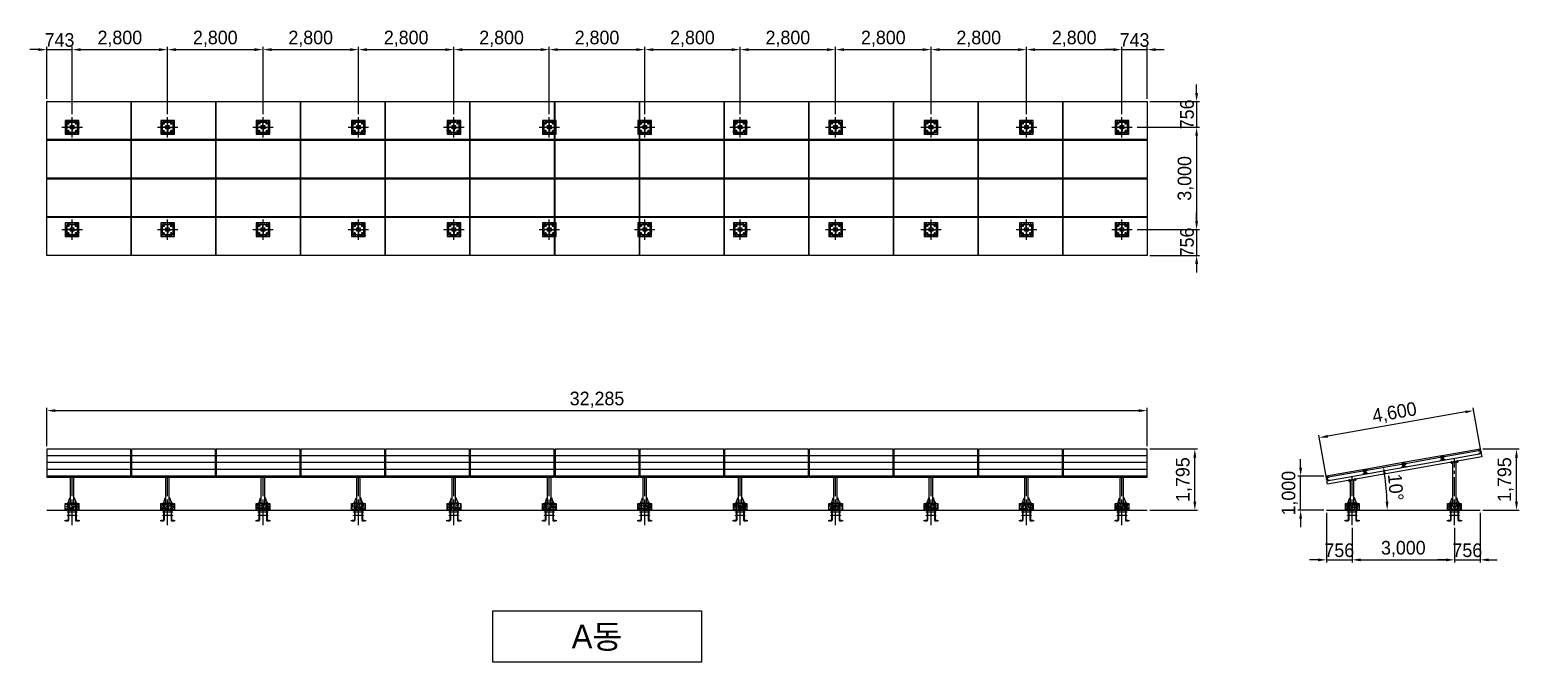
# Model space of a CAD drawing. Header units: millimetres. Extents: x 37541 to 999880, y 4425 to 1416340.
# Drawn here: x 41058 to 84757, y 1388212 to 1406756 of the extents above; entities that cross this region are included whole.
import ezdxf
from ezdxf.enums import TextEntityAlignment as Align

# ---------------------------------------------------------------- set-up
doc = ezdxf.new("R2010")
doc.units = ezdxf.units.MM
doc.header["$LTSCALE"] = 150
doc.linetypes.add('CENTER', pattern=[23.9, 20.4, -1.4, 0.7, -1.4])
doc.linetypes.add('CENTER2', pattern=[1.125, 0.75, -0.125, 0.125, -0.125])
doc.layers.get('0').update_dxf_attribs({"lineweight": 0})
doc.layers.get('Defpoints').update_dxf_attribs({"color": 150})
for name, color, linetype in [('-----20 태양광', 3, 'Continuous'), ('-----29 Cable Schedule', 1, 'Continuous'), ('-----30 Text', 2, 'Continuous'), ('-----36 Dimension', 1, 'Continuous')]:
    doc.layers.add(name, color=color, linetype=linetype)
doc.styles.add('ELEC', font='')
doc.styles.get('ELEC').set_extended_font_data('Dotum')
doc.dimstyles.new('태양광400', dxfattribs={"dimtxt": 400, "dimasz": 250, "dimexe": 80, "dimexo": 80, "dimgap": 80, "dimtad": 1, "dimtoh": 1, "dimdec": 0, "dimdsep": 46, "dimlunit": 6, "dimtxsty": 'ELEC', "dimcen": 2.5, "dimclrd": 1, "dimclre": 1, "dimclrt": 2, "dimadec": 0, "dimazin": 0, "dimtfac": 1, "dimtdec": 0, "dimtix": 1, "dimtmove": 0, "dimatfit": 3, "dimfxl": 1, "dimarcsym": 0})

# ---------------------------------------------------------------- blocks, each defined once
blk = doc.blocks.new('*U90')
blk.add_lwpolyline([(-1232, -558), (-1232, 558), (1232, 558), (1232, -558)], close=True)
blk = doc.blocks.new('*U89')
at = {"layer": '-----20 태양광'}
for p in [(0, 3395), (2485, 3395), (4970, 3395), (7455, 3395), (9940, 3395), (12425, 3395), (14910, 3395), (17395, 3395), (19880, 3395), (0, 2263), (2485, 2263), (4970, 2263), (7455, 2263), (9940, 2263), (12425, 2263), (14910, 2263), (17395, 2263), (19880, 2263), (0, 1132), (2485, 1132), (4970, 1132), (7455, 1132), (9940, 1132), (12425, 1132), (14910, 1132), (17395, 1132), (19880, 1132), (0, 0), (2485, 0), (4970, 0), (7455, 0), (9940, 0), (12425, 0), (14910, 0), (17395, 0), (19880, 0)]:
    blk.add_blockref('*U90', p, dxfattribs=at)
at = {"layer": '-----20 태양광', "linetype": 'ByBlock', "lineweight": -2}
for p in [(22365, 3395), (24850, 3395), (27335, 3395), (29820, 3395), (22365, 2263), (24850, 2263), (27335, 2263), (29820, 2263), (22365, 1132), (24850, 1132), (27335, 1132), (29820, 1132), (22365, 0), (24850, 0), (27335, 0), (29820, 0)]:
    blk.add_blockref('*U90', p, dxfattribs=at)
blk = doc.blocks.new('G$CE9AAA169')
at = {"linetype": 'CENTER', "ltscale": 0.3}
blk.add_line((58, 12), (0, 12), dxfattribs=at)
for p, q in [((11, 18), (10, 17)), ((10, 7), (10, 17)), ((10, 7), (11, 6)), ((15, 18), (11, 18)), ((11, 6), (11, 18)), ((15, 6), (11, 6)), ((15, 4), (15, 20)), ((16, 23), (24, 23)), ((24, 17), (16, 17)), ((24, 7), (16, 7)), ((16, 1), (24, 1)), ((25, 4), (25, 20)), ((28, 12), (25, 14)), ((25, 12), (28, 10)), ((47, 23), (40, 23)), ((40, 1), (40, 23)), ((40, 17), (47, 17)), ((40, 7), (47, 7)), ((47, 1), (40, 1)), ((48, 4), (48, 20))]:
    blk.add_line(p, q)
for points in [[(25, 1), (28, 1), (28, 23), (25, 23)], [(38, 0), (38, 24), (40, 24), (40, 0)]]:
    blk.add_lwpolyline(points, close=True)
for centre, radius, start, end in [((20, 20), 4.82, 145.3301, 214.6699), ((33, 12), 18, 162.2591, 197.7409), ((20, 4), 4.82, 145.3301, 214.6699), ((20, 20), 4.82, 325.3301, 34.6699), ((7, 12), 18, 342.2591, 17.7409), ((20, 4), 4.82, 325.3301, 34.6699), ((43, 20), 4.82, 325.3301, 34.6699), ((30, 12), 18, 342.2591, 17.7409), ((43, 4), 4.82, 325.3301, 34.6699)]:
    blk.add_arc(centre, radius, start, end)
blk = doc.blocks.new('G$C40D0023C')
for p, q in [((0, 12), (5, 12)), ((0, 10), (0, 1)), ((0, 9), (5, 9)), ((0, 3), (5, 3)), ((0, 0), (5, 0)), ((5, 10), (5, 1))]:
    blk.add_line(p, q)
for centre, radius, start, end in [((2, 10), 2.43, 143.5307, 216.4693), ((9, 6), 9, 161.2917, 198.7083), ((2, 1), 2.43, 143.5307, 216.4693), ((3, 10), 2.43, 323.5307, 36.4693), ((-4, 6), 9, 341.2917, 18.7083), ((3, 1), 2.43, 323.5307, 36.4693)]:
    blk.add_arc(centre, radius, start, end)
blk = doc.blocks.new('G$C8948AF4A')
for p, q in [((0, 12), (2, 12)), ((0, 0), (0, 12)), ((0, 7), (2, 6)), ((0, 6), (2, 5)), ((2, 0), (0, 0)), ((2, 12), (2, 0))]:
    blk.add_line(p, q)
blk = doc.blocks.new('G$C516BF46D')
for name, p in [('G$C40D0023C', (0, 0)), ('G$C8948AF4A', (5, 0))]:
    blk.add_blockref(name, p)
blk = doc.blocks.new('G$C8DD5E604')
at = {"linetype": 'CENTER', "ltscale": 0.3}
blk.add_line((0, 6), (23, 6), dxfattribs=at)
for p, q in [((1, 9), (2, 9)), ((1, 9), (1, 4)), ((1, 9), (6, 9)), ((2, 3), (1, 4)), ((1, 4), (6, 4)), ((2, 3), (2, 9)), ((13, 9), (2, 9)), ((13, 3), (2, 3)), ((16, 0), (16, 12)), ((16, 12), (18, 12)), ((16, 7), (18, 6)), ((16, 6), (18, 5)), ((18, 0), (16, 0)), ((18, 12), (18, 0)), ((21, 12), (18, 12)), ((18, 12), (18, 0)), ((21, 9), (18, 9)), ((21, 3), (18, 3)), ((21, 0), (18, 0)), ((22, 10), (22, 2))]:
    blk.add_line(p, q)
for centre, radius, start, end in [((19, 10), 2.43, 323.5307, 36.4693), ((13, 6), 9, 341.2917, 18.7083), ((19, 2), 2.43, 323.5307, 36.4693)]:
    blk.add_arc(centre, radius, start, end)
blk.add_blockref('G$C516BF46D', (6, 0))
blk = doc.blocks.new('G$CC1AFC2AA')
for p, q in [((28, 70), (28, 0)), ((28, 0), (34, 0)), ((34, 75), (33, 75)), ((34, 75), (34, 0)), ((34, 75), (34, 0))]:
    blk.add_line(p, q)
at = {"ltscale": 0.1}
for p, q in [((34, 92), (34, 8)), ((34, 67), (34, 8)), ((37, 92), (37, 8)), ((42, 100), (76, 100)), ((42, 97), (76, 97)), ((42, 0), (76, 0)), ((42, 3), (76, 3)), ((81, 92), (81, 80)), ((81, 80), (84, 80)), ((81, 8), (81, 20)), ((81, 20), (84, 20)), ((84, 92), (84, 80)), ((84, 8), (84, 20))]:
    blk.add_line(p, q, dxfattribs=at)
blk.add_arc((33, 70), 5, 90, 180)
for centre, radius, start, end in [((42, 92), 8, 90, 180), ((42, 8), 8, 180, 270), ((42, 92), 5, 90, 180), ((42, 8), 5, 180, 270), ((76, 92), 8, 0, 90), ((76, 92), 5, 0, 90), ((76, 8), 8, 270, 0), ((76, 8), 5, 270, 0)]:
    blk.add_arc(centre, radius, start, end, dxfattribs=at)
blk.add_blockref('G$CE9AAA169', (0, 31))
at = {"rotation": 90}
blk.add_blockref('G$C8DD5E604', (65, 84), dxfattribs=at)
blk = doc.blocks.new('G$C0AB08128')
for p, q in [((0, 15), (0, 1)), ((30, 16), (4, 16)), ((30, 0), (4, 0)), ((9, 15), (9, 1)), ((26, 15), (26, 1)), ((35, 15), (35, 1))]:
    blk.add_line(p, q)
for centre, radius, start, end in [((4, 8), 8.39, 58.9335, 121.0665), ((4, 8), 8.39, 238.9335, 301.0665), ((17, -16), 31.8, 74.1759, 105.8241), ((17, 32), 31.8, 254.1759, 285.8241), ((30, 8), 8.39, 58.9335, 121.0665), ((30, 8), 8.39, 238.9335, 301.0665)]:
    blk.add_arc(centre, radius, start, end)
blk = doc.blocks.new('G$C989A692A')
for p, q in [((0, 5), (0, 0)), ((34, 5), (0, 5)), ((0, 0), (34, 0)), ((14, 0), (17, 5)), ((17, 0), (20, 5)), ((34, 0), (34, 5))]:
    blk.add_line(p, q)
blk = doc.blocks.new('G$CC6E26A9D')
for p, q in [((0, 20, 0), (44.5, 150, 0)), ((0, 0, 0), (0, 20, 0)), ((0, 0, 0), (44.5, 0, 0)), ((64.5, 150, 0), (44.5, 150, 0)), ((64.5, 20, 0), (64.5, 150, 0))]:
    blk.add_line(p, q)
blk.add_arc((64.5, 0, 0), 20, 90, 180)
blk = doc.blocks.new('G$CDDFF37AD')
h = blk.add_hatch()
h.set_pattern_fill('AR-CONC', color=256, scale=0.5)
h.set_pattern_definition([(50, (-4314257.696, 1929371.17), (91.0923345, -7.9695428), [9.525, -104.775]), (355, (-4314257.7, 1929371.17), (-17.6217107, 95.5284226), [7.62, -83.820292]), (100.4514447, (-4314250.105, 1929370.506), (73.4706235, 87.558876), [8.0950044, -89.0451223]), (46.1842, (-4314257.7, 1929396.57), (135.5395204, -21.021164), [14.2875, -157.1625]), (96.6355576, (-4314246.4, 1929394.82), (118.702067, 123.7130623), [12.1425116, -133.567804]), (351.184151, (-4314257.7, 1929396.57), (118.702067, 123.7130623), [11.4299835, -125.729866]), (21, (-4314244.996, 1929390.22), (75.8071956, -51.1325991), [9.525, -104.775]), (326, (-4314245, 1929390.22), (30.9010142, 92.093983), [7.62, -83.82]), (71.451445, (-4314238.68, 1929385.96), (106.7082096, 40.9613844), [8.0950044, -89.0449688]), (37.5, (-4314257.696, 1929371.17), (1.54430163, 42.27751944), [0, -82.804, 0, -85.09, 0, -84.1375]), (7.5, (-4314257.696, 1929371.17), (33.40983126, 50.0902874), [0, -48.514, 0, -80.899, 0, -32.0675]), (327.5, (-4314286.017, 1929371.17), (67.79529758, -2.864372), [0, -31.75, 0, -99.06, 0, -131.445]), (317.5, (-4314298.717, 1929371.17), (74.0645907, 12.7132455), [0, -41.275, 0, -65.786, 0, -93.345])])
h.paths.add_polyline_path([(132, 262), (132, 462), (50, 462), (50, 262)])
h.paths.add_polyline_path([(352, 262), (352, 462), (148, 462), (148, 262)])
h.paths.add_polyline_path([(368, 462), (368, 262), (450, 262), (450, 462)])
for p, q in [((132, 502), (133, 503)), ((132, 502), (132, -28)), ((132, 502), (148, 502)), ((133, 503), (147, 503)), ((147, 503), (148, 502)), ((148, 502), (148, -32)), ((352, 502), (353, 503)), ((352, 502), (352, -32)), ((352, 502), (368, 502)), ((353, 503), (367, 503)), ((367, 503), (368, 502)), ((368, 502), (368, -28)), ((68, -33), (69, -32)), ((68, -33), (68, -47)), ((68, -47), (69, -48)), ((69, -32, 0), (128, -32, 0)), ((69, -32), (69, -48)), ((69, -48, 0), (132, -48, 0)), ((368, -48, 0), (431, -48, 0)), ((372, -32, 0), (431, -32, 0)), ((431, -32), (431, -48)), ((431, -32), (432, -33)), ((431, -48), (432, -47)), ((432, -33), (432, -47))]:
    blk.add_line(p, q)
at = {"linetype": 'CENTER', "ltscale": 50}
for p, q in [((140, 519), (140, -32)), ((360, 519), (360, -32)), ((28, -40), (132, -40)), ((368, -40), (472, -40))]:
    blk.add_line(p, q, dxfattribs=at)
for points in [[(50, 462), (450, 462), (450, 262), (50, 262)], [(100, 474), (400, 474), (400, 462), (100, 462)], [(125, 474), (155, 474), (155, 476), (125, 476)], [(345, 474), (375, 474), (375, 476), (345, 476)]]:
    blk.add_lwpolyline(points, close=True)
at = {"elevation": 0}
for points in [[(110, 215), (390, 215), (390, 205), (110, 205)], [(110, 115), (390, 115), (390, 105), (110, 105)]]:
    blk.add_lwpolyline(points, close=True, dxfattribs=at)
for centre in [(155, 220, 0), (155, 120, 0), (345, 220, 0), (345, 120, 0)]:
    blk.add_circle(centre, 5)
at = {"extrusion": (2.70222e-08, 1.59759e-22, 1)}
blk.add_arc((128, -28, 0), 4, 270, 0, dxfattribs=at)
at = {"extrusion": (2.15436e-08, 0, 1)}
blk.add_arc((132, -32, 0), 16, 270, 0, dxfattribs=at)
at = {"linetype": 'CENTER', "ltscale": 50}
for centre, start, end in [((132, -32), 270, 360), ((368, -32), 180, 270)]:
    blk.add_arc(centre, 8, start, end, dxfattribs=at)
at = {"extrusion": (-2.15436e-08, -5.39187e-23, 1)}
blk.add_arc((368, -32, 0), 16, 180, 270, dxfattribs=at)
at = {"extrusion": (-2.70222e-08, -2.11681e-22, 1)}
blk.add_arc((372, -28, 0), 4, 180, 270, dxfattribs=at)
at = {"xscale": 0.8, "yscale": 0.8, "zscale": 0.8}
for name, p in [('G$C0AB08128', (126, 480)), ('G$C989A692A', (126, 476)), ('G$C0AB08128', (346, 480)), ('G$C989A692A', (346, 476))]:
    blk.add_blockref(name, p, dxfattribs=at)
blk.add_blockref('G$CC6E26A9D', (136, 474, 0))
at = {"xscale": -1}
blk.add_blockref('G$CC6E26A9D', (364, 474, 0), dxfattribs=at)
blk = doc.blocks.new('G$CB3066EF5')
for p, q in [((1, 18), (0, 17)), ((0, 7), (0, 17)), ((0, 7), (1, 6)), ((6, 18), (1, 18)), ((1, 6), (1, 18)), ((6, 6), (1, 6)), ((6, 4), (6, 20)), ((7, 23), (16, 23)), ((16, 17), (7, 17)), ((16, 7), (7, 7)), ((7, 1), (16, 1)), ((16, 4), (16, 20)), ((20, 12), (16, 14)), ((16, 12), (20, 10)), ((47, 23), (40, 23)), ((40, 1), (40, 23)), ((40, 17), (47, 17)), ((40, 7), (47, 7)), ((47, 1), (40, 1)), ((48, 4), (48, 20))]:
    blk.add_line(p, q)
for points in [[(16, 1), (20, 1), (20, 23), (16, 23)], [(38, 0), (38, 24), (40, 24), (40, 0)]]:
    blk.add_lwpolyline(points, close=True)
for centre, radius, start, end in [((24, 12), 18, 162.2591, 197.7409), ((11, 20), 4.82, 145.3301, 214.6699), ((11, 4), 4.82, 145.3301, 214.6699), ((12, 20), 4.82, 325.3301, 34.6699), ((-2, 12), 18, 342.2591, 17.7409), ((12, 4), 4.82, 325.3301, 34.6699), ((43, 20), 4.82, 325.3301, 34.6699), ((30, 12), 18, 342.2591, 17.7409), ((43, 4), 4.82, 325.3301, 34.6699)]:
    blk.add_arc(centre, radius, start, end)
blk = doc.blocks.new('G$CB85E6AD0')
for points in [[(0, 37.5), (220, 37.5), (220, 28.5), (0, 28.5)], [(0, 28.5), (220, 28.5), (220, 19.5), (0, 19.5)]]:
    blk.add_lwpolyline(points, close=True)
at = {"rotation": 90}
for p in [(37, 0), (207, 0)]:
    blk.add_blockref('G$CB3066EF5', p, dxfattribs=at)
blk = doc.blocks.new('*D151')
at = {"layer": '-----36 Dimension', "color": 1, "lineweight": -2, "transparency": 16777216}
for p, q in [((78344, 1393918), (78344, 1394168)), ((79021, 1393668), (78264, 1393668)), ((78344, 1392668), (78344, 1393668)), ((79021, 1392668), (78264, 1392668)), ((78344, 1392418), (78344, 1392168))]:
    blk.add_line(p, q, dxfattribs=at)
at = {"layer": '-----36 Dimension', "color": 1, "transparency": 16777216}
for points in [[(78302, 1393918), (78386, 1393918), (78344, 1393668)], [(78302, 1392418), (78386, 1392418), (78344, 1392668)]]:
    blk.add_solid(points, dxfattribs=at)
at = {"layer": 'Defpoints', "color": 0, "transparency": 16777216}
for p in [(78344, 1393668), (79101, 1393668), (79101, 1392668)]:
    blk.add_point(p, dxfattribs=at)
at = {"layer": '-----36 Dimension', "transparency": 16777216, "insert": (78025, 1393168), "char_height": 400, "attachment_point": 5, "rotation": 90, "style": 'ELEC'}
blk.add_mtext('1,000', dxfattribs=at)
blk = doc.blocks.new('G$CF06C846F')
at = {"linetype": 'CENTER', "ltscale": 5}
for p, q in [((0, 29), (58, 29)), ((29, 58), (29, 0))]:
    blk.add_line(p, q, dxfattribs=at)
blk.add_lwpolyline([(14, 20), (29, 12), (44, 20), (44, 38), (29, 46), (14, 38)], close=True)
for radius in [15, 10]:
    blk.add_circle((29, 29), radius)
blk = doc.blocks.new('G$CCACB8904')
h = blk.add_hatch()
h.set_pattern_fill('AR-CONC', color=256, scale=0.5)
h.paths.add_polyline_path([(300, 500), (300, 450), (450, 450), (450, 300), (500, 300), (500, 500)])
h.paths.add_polyline_path([(500, 300), (450, 300), (450, 150), (300, 150), (300, 100), (500, 100)])
h.paths.add_polyline_path([(300, 100), (300, 150), (150, 150), (150, 300), (100, 300), (100, 100)])
h.paths.add_polyline_path([(100, 300), (150, 300), (150, 450), (300, 450), (300, 500), (100, 500)])
at = {"linetype": 'CENTER', "ltscale": 50}
for p, q in [((300, 600), (300, 0)), ((0, 300), (600, 300))]:
    blk.add_line(p, q, dxfattribs=at)
for p, q in [((250, 304.5), (185, 304.5)), ((185, 295.5), (185, 304.5)), ((250, 295.5), (185, 295.5)), ((230, 295.5), (230, 304.5)), ((295.5, 350), (295.5, 415)), ((295.5, 415), (304.5, 415)), ((295.5, 370), (304.5, 370)), ((295.5, 250), (295.5, 185)), ((304.5, 225), (295.5, 225)), ((304.5, 185), (295.5, 185)), ((304.5, 350), (304.5, 415)), ((304.5, 250), (304.5, 185)), ((350, 304.5), (415, 304.5)), ((350, 295.5), (415, 295.5)), ((370, 304.5), (370, 295.5)), ((415, 304.5), (415, 295.5))]:
    blk.add_line(p, q)
for points in [[(100, 500), (500, 500), (500, 100), (100, 100)], [(150, 150), (450, 150), (450, 450), (150, 450)], [(250, 250), (350, 250), (350, 350), (250, 350)], [(253.2, 253.2), (346.8, 253.2), (346.8, 346.8), (253.2, 346.8)]]:
    blk.add_lwpolyline(points, close=True)
for p in [(161, 381), (381, 381), (161, 161), (381, 161)]:
    blk.add_blockref('G$CF06C846F', p)
blk = doc.blocks.new('*U100')
blk.add_blockref('G$CCACB8904', (-300, -300))
blk = doc.blocks.new('*U99')
blk.add_blockref('*U100', (0, 0))
blk = doc.blocks.new('*U92')
blk.add_blockref('*U99', (0, 0))
blk = doc.blocks.new('*U91')
at = {"layer": '-----20 태양광'}
for p in [(0, 3000), (2800, 3000), (5600, 3000), (8400, 3000), (0, 0), (2800, 0), (5600, 0), (8400, 0)]:
    blk.add_blockref('*U92', p, dxfattribs=at)
at = {"layer": '-----20 태양광', "linetype": 'ByBlock', "lineweight": -2}
for p in [(11200, 3000), (14000, 3000), (16800, 3000), (19600, 3000), (22400, 3000), (25200, 3000), (28000, 3000), (30800, 3000), (11200, 0), (14000, 0), (16800, 0), (19600, 0), (22400, 0), (25200, 0), (28000, 0), (30800, 0)]:
    blk.add_blockref('*U92', p, dxfattribs=at)
blk = doc.blocks.new('*U82')
for p, q in [((1232, 218), (-1232, 218)), ((1232, 216), (-1232, 216)), ((1232, 19), (-1232, 19)), ((1232, 16), (-1232, 16)), ((1232, -181), (-1232, -181)), ((1232, -183), (-1232, -183)), ((1232, -380), (-1232, -380))]:
    blk.add_line(p, q)
blk.add_lwpolyline([(-1232, 415), (-1232, -415), (1232, -415), (1232, 415)], close=True)
blk = doc.blocks.new('*U83')
at = {"layer": '-----20 태양광', "linetype": 'ByBlock', "lineweight": -2}
for p in [(0, 0), (2485, 0), (4970, 0), (7455, 0), (9940, 0), (12425, 0), (14910, 0), (17395, 0), (19880, 0), (22365, 0), (24850, 0), (27335, 0), (29820, 0)]:
    blk.add_blockref('*U82', p, dxfattribs=at)
blk = doc.blocks.new('*U84')
blk.add_line((50, 896, 0), (-50, 896, 0))
at = {"elevation": 0}
for points in [[(-50, 142), (-50, 896)], [(50, 142), (50, 896)]]:
    blk.add_lwpolyline(points, dxfattribs=at)
at = {"linetype": 'CENTER2', "ltscale": 5, "elevation": 0}
blk.add_lwpolyline([(0, -505), (0, 905)], dxfattribs=at)
at = {"rotation": 359.9999999999999}
blk.add_blockref('G$CDDFF37AD', (-250, -332, 0), dxfattribs=at)
blk = doc.blocks.new('*U85')
at = {"layer": '-----20 태양광', "linetype": 'ByBlock', "lineweight": -2}
for p in [(0, 0), (2800, 0), (5600, 0), (8400, 0), (11200, 0), (14000, 0), (16800, 0), (19600, 0), (22400, 0), (25200, 0), (28000, 0), (30800, 0)]:
    blk.add_blockref('*U84', p, dxfattribs=at)
blk = doc.blocks.new('*D152')
at = {"layer": '-----36 Dimension', "color": 1, "lineweight": -2, "transparency": 16777216}
for p, q in [((41558, 1404734), (41558, 1406254)), ((42300, 1404278), (42300, 1406254)), ((41308, 1406174), (41058, 1406174)), ((41558, 1406174), (42300, 1406174)), ((42550, 1406174), (42800, 1406174))]:
    blk.add_line(p, q, dxfattribs=at)
at = {"layer": '-----36 Dimension', "color": 1, "transparency": 16777216}
for points in [[(41308, 1406216), (41308, 1406133), (41558, 1406174)], [(42550, 1406216), (42550, 1406133), (42300, 1406174)]]:
    blk.add_solid(points, dxfattribs=at)
at = {"layer": 'Defpoints', "color": 0, "transparency": 16777216}
for p in [(42300, 1406174), (41558, 1404654), (42300, 1404198)]:
    blk.add_point(p, dxfattribs=at)
at = {"layer": '-----36 Dimension', "transparency": 16777216, "insert": (41929, 1406455), "char_height": 400, "attachment_point": 5, "style": 'ELEC'}
blk.add_mtext('743', dxfattribs=at)
blk = doc.blocks.new('*D153')
at = {"layer": '-----36 Dimension', "color": 1, "lineweight": -2, "transparency": 16777216}
for p, q in [((42300, 1404278), (42300, 1406254)), ((45100, 1404278), (45100, 1406254)), ((42550, 1406174), (44850, 1406174))]:
    blk.add_line(p, q, dxfattribs=at)
at = {"layer": '-----36 Dimension', "color": 1, "transparency": 16777216}
for points in [[(42550, 1406216), (42550, 1406133), (42300, 1406174)], [(44850, 1406216), (44850, 1406133), (45100, 1406174)]]:
    blk.add_solid(points, dxfattribs=at)
at = {"layer": 'Defpoints', "color": 0, "transparency": 16777216}
for p in [(45100, 1406174), (42300, 1404198), (45100, 1404198)]:
    blk.add_point(p, dxfattribs=at)
at = {"layer": '-----36 Dimension', "transparency": 16777216, "insert": (43700, 1406493), "char_height": 400, "attachment_point": 5, "style": 'ELEC'}
blk.add_mtext('2,800', dxfattribs=at)
blk = doc.blocks.new('*D154')
at = {"layer": '-----36 Dimension', "color": 1, "lineweight": -2, "transparency": 16777216}
for p, q in [((45100, 1404278), (45100, 1406254)), ((47900, 1404278), (47900, 1406254)), ((45350, 1406174), (47650, 1406174))]:
    blk.add_line(p, q, dxfattribs=at)
at = {"layer": '-----36 Dimension', "color": 1, "transparency": 16777216}
for points in [[(45350, 1406216), (45350, 1406133), (45100, 1406174)], [(47650, 1406216), (47650, 1406133), (47900, 1406174)]]:
    blk.add_solid(points, dxfattribs=at)
at = {"layer": 'Defpoints', "color": 0, "transparency": 16777216}
for p in [(47900, 1406174), (45100, 1404198), (47900, 1404198)]:
    blk.add_point(p, dxfattribs=at)
at = {"layer": '-----36 Dimension', "transparency": 16777216, "insert": (46500, 1406493), "char_height": 400, "attachment_point": 5, "style": 'ELEC'}
blk.add_mtext('2,800', dxfattribs=at)
blk = doc.blocks.new('*D155')
at = {"layer": '-----36 Dimension', "color": 1, "lineweight": -2, "transparency": 16777216}
for p, q in [((47900, 1404278), (47900, 1406254)), ((50700, 1404278), (50700, 1406254)), ((48150, 1406174), (50450, 1406174))]:
    blk.add_line(p, q, dxfattribs=at)
at = {"layer": '-----36 Dimension', "color": 1, "transparency": 16777216}
for points in [[(48150, 1406216), (48150, 1406133), (47900, 1406174)], [(50450, 1406216), (50450, 1406133), (50700, 1406174)]]:
    blk.add_solid(points, dxfattribs=at)
at = {"layer": 'Defpoints', "color": 0, "transparency": 16777216}
for p in [(50700, 1406174), (47900, 1404198), (50700, 1404198)]:
    blk.add_point(p, dxfattribs=at)
at = {"layer": '-----36 Dimension', "transparency": 16777216, "insert": (49300, 1406493), "char_height": 400, "attachment_point": 5, "style": 'ELEC'}
blk.add_mtext('2,800', dxfattribs=at)
blk = doc.blocks.new('*D156')
at = {"layer": '-----36 Dimension', "color": 1, "lineweight": -2, "transparency": 16777216}
for p, q in [((50700, 1404278), (50700, 1406254)), ((53500, 1404278), (53500, 1406254)), ((50950, 1406174), (53250, 1406174))]:
    blk.add_line(p, q, dxfattribs=at)
at = {"layer": '-----36 Dimension', "color": 1, "transparency": 16777216}
for points in [[(50950, 1406216), (50950, 1406133), (50700, 1406174)], [(53250, 1406216), (53250, 1406133), (53500, 1406174)]]:
    blk.add_solid(points, dxfattribs=at)
at = {"layer": 'Defpoints', "color": 0, "transparency": 16777216}
for p in [(53500, 1406174), (50700, 1404198), (53500, 1404198)]:
    blk.add_point(p, dxfattribs=at)
at = {"layer": '-----36 Dimension', "transparency": 16777216, "insert": (52100, 1406493), "char_height": 400, "attachment_point": 5, "style": 'ELEC'}
blk.add_mtext('2,800', dxfattribs=at)
blk = doc.blocks.new('*D157')
at = {"layer": '-----36 Dimension', "color": 1, "lineweight": -2, "transparency": 16777216}
for p, q in [((53500, 1404278), (53500, 1406254)), ((56300, 1404278), (56300, 1406254)), ((53750, 1406174), (56050, 1406174))]:
    blk.add_line(p, q, dxfattribs=at)
at = {"layer": '-----36 Dimension', "color": 1, "transparency": 16777216}
for points in [[(53750, 1406216), (53750, 1406133), (53500, 1406174)], [(56050, 1406216), (56050, 1406133), (56300, 1406174)]]:
    blk.add_solid(points, dxfattribs=at)
at = {"layer": 'Defpoints', "color": 0, "transparency": 16777216}
for p in [(56300, 1406174), (53500, 1404198), (56300, 1404198)]:
    blk.add_point(p, dxfattribs=at)
at = {"layer": '-----36 Dimension', "transparency": 16777216, "insert": (54900, 1406493), "char_height": 400, "attachment_point": 5, "style": 'ELEC'}
blk.add_mtext('2,800', dxfattribs=at)
blk = doc.blocks.new('*D158')
at = {"layer": '-----36 Dimension', "color": 1, "lineweight": -2, "transparency": 16777216}
for p, q in [((56300, 1404278), (56300, 1406254)), ((59100, 1404278), (59100, 1406254)), ((56550, 1406174), (58850, 1406174))]:
    blk.add_line(p, q, dxfattribs=at)
at = {"layer": '-----36 Dimension', "color": 1, "transparency": 16777216}
for points in [[(56550, 1406216), (56550, 1406133), (56300, 1406174)], [(58850, 1406216), (58850, 1406133), (59100, 1406174)]]:
    blk.add_solid(points, dxfattribs=at)
at = {"layer": 'Defpoints', "color": 0, "transparency": 16777216}
for p in [(59100, 1406174), (56300, 1404198), (59100, 1404198)]:
    blk.add_point(p, dxfattribs=at)
at = {"layer": '-----36 Dimension', "transparency": 16777216, "insert": (57700, 1406493), "char_height": 400, "attachment_point": 5, "style": 'ELEC'}
blk.add_mtext('2,800', dxfattribs=at)
blk = doc.blocks.new('*D159')
at = {"layer": '-----36 Dimension', "color": 1, "lineweight": -2, "transparency": 16777216}
for p, q in [((59100, 1404278), (59100, 1406254)), ((61900, 1404278), (61900, 1406254)), ((59350, 1406174), (61650, 1406174))]:
    blk.add_line(p, q, dxfattribs=at)
at = {"layer": '-----36 Dimension', "color": 1, "transparency": 16777216}
for points in [[(59350, 1406216), (59350, 1406133), (59100, 1406174)], [(61650, 1406216), (61650, 1406133), (61900, 1406174)]]:
    blk.add_solid(points, dxfattribs=at)
at = {"layer": 'Defpoints', "color": 0, "transparency": 16777216}
for p in [(61900, 1406174), (59100, 1404198), (61900, 1404198)]:
    blk.add_point(p, dxfattribs=at)
at = {"layer": '-----36 Dimension', "transparency": 16777216, "insert": (60500, 1406493), "char_height": 400, "attachment_point": 5, "style": 'ELEC'}
blk.add_mtext('2,800', dxfattribs=at)
blk = doc.blocks.new('*D102')
at = {"layer": '-----36 Dimension', "color": 1, "lineweight": -2, "transparency": 16777216}
for p, q in [((75292, 1404904), (75292, 1405154)), ((73923, 1404654), (75372, 1404654)), ((75292, 1404654), (75292, 1403898)), ((73550, 1403898), (75372, 1403898)), ((75292, 1403648), (75292, 1403398))]:
    blk.add_line(p, q, dxfattribs=at)
at = {"layer": '-----36 Dimension', "color": 1, "transparency": 16777216}
for points in [[(75250, 1404904), (75334, 1404904), (75292, 1404654)], [(75250, 1403648), (75334, 1403648), (75292, 1403898)]]:
    blk.add_solid(points, dxfattribs=at)
at = {"layer": 'Defpoints', "color": 0, "transparency": 16777216}
for p in [(73843, 1404654), (73470, 1403898), (75292, 1403898)]:
    blk.add_point(p, dxfattribs=at)
at = {"layer": '-----36 Dimension', "transparency": 16777216, "insert": (75012, 1404276), "char_height": 400, "attachment_point": 5, "rotation": 90, "style": 'ELEC'}
blk.add_mtext('756', dxfattribs=at)
blk = doc.blocks.new('*D103')
at = {"layer": '-----36 Dimension', "color": 1, "lineweight": -2, "transparency": 16777216}
for p, q in [((73550, 1403898), (75372, 1403898)), ((75292, 1403648), (75292, 1401148)), ((73550, 1400898), (75372, 1400898))]:
    blk.add_line(p, q, dxfattribs=at)
at = {"layer": '-----36 Dimension', "color": 1, "transparency": 16777216}
for points in [[(75250, 1403648), (75334, 1403648), (75292, 1403898)], [(75250, 1401148), (75334, 1401148), (75292, 1400898)]]:
    blk.add_solid(points, dxfattribs=at)
at = {"layer": 'Defpoints', "color": 0, "transparency": 16777216}
for p in [(73470, 1403898), (73470, 1400898), (75292, 1400898)]:
    blk.add_point(p, dxfattribs=at)
at = {"layer": '-----36 Dimension', "transparency": 16777216, "insert": (74973, 1402398), "char_height": 400, "attachment_point": 5, "rotation": 90, "style": 'ELEC'}
blk.add_mtext('3,000', dxfattribs=at)
blk = doc.blocks.new('*D104')
at = {"layer": '-----36 Dimension', "color": 1, "lineweight": -2, "transparency": 16777216}
for p, q in [((75292, 1401148), (75292, 1401398)), ((73550, 1400898), (75372, 1400898)), ((75292, 1400898), (75292, 1400142)), ((73923, 1400142), (75372, 1400142)), ((75292, 1399892), (75292, 1399642))]:
    blk.add_line(p, q, dxfattribs=at)
at = {"layer": '-----36 Dimension', "color": 1, "transparency": 16777216}
for points in [[(75250, 1401148), (75334, 1401148), (75292, 1400898)], [(75250, 1399892), (75334, 1399892), (75292, 1400142)]]:
    blk.add_solid(points, dxfattribs=at)
at = {"layer": 'Defpoints', "color": 0, "transparency": 16777216}
for p in [(73470, 1400898), (73843, 1400142), (75292, 1400142)]:
    blk.add_point(p, dxfattribs=at)
at = {"layer": '-----36 Dimension', "transparency": 16777216, "insert": (75012, 1400520), "char_height": 400, "attachment_point": 5, "rotation": 90, "style": 'ELEC'}
blk.add_mtext('756', dxfattribs=at)
blk = doc.blocks.new('*D160')
at = {"layer": '-----36 Dimension', "color": 1, "lineweight": -2, "transparency": 16777216}
for p, q in [((83177, 1395550), (79139, 1394838)), ((83631, 1394411), (83409, 1395672)), ((79101, 1393612), (78879, 1394873))]:
    blk.add_line(p, q, dxfattribs=at)
at = {"layer": '-----36 Dimension', "color": 1, "transparency": 16777216}
for points in [[(83169, 1395591), (83184, 1395509), (83423, 1395593)], [(79132, 1394879), (79146, 1394797), (78893, 1394795)]]:
    blk.add_solid(points, dxfattribs=at)
at = {"layer": 'Defpoints', "color": 0, "transparency": 16777216}
for p in [(78893, 1394795), (83645, 1394332), (79115, 1393533)]:
    blk.add_point(p, dxfattribs=at)
at = {"layer": '-----36 Dimension', "transparency": 16777216, "insert": (81102, 1395508), "char_height": 400, "attachment_point": 5, "rotation": 10, "style": 'ELEC'}
blk.add_mtext('4,600', dxfattribs=at)
blk = doc.blocks.new('*D161')
at = {"layer": '-----36 Dimension', "color": 1, "lineweight": -2, "transparency": 16777216}
for p, q in [((41558, 1394544), (41558, 1395669)), ((41808, 1395589), (73593, 1395589)), ((73843, 1394544), (73843, 1395669))]:
    blk.add_line(p, q, dxfattribs=at)
at = {"layer": '-----36 Dimension', "color": 1, "transparency": 16777216}
for points in [[(41808, 1395630), (41808, 1395547), (41558, 1395589)], [(73593, 1395630), (73593, 1395547), (73843, 1395589)]]:
    blk.add_solid(points, dxfattribs=at)
at = {"layer": 'Defpoints', "color": 0, "transparency": 16777216}
for p in [(73843, 1395589), (41558, 1394464), (73843, 1394464)]:
    blk.add_point(p, dxfattribs=at)
at = {"layer": '-----36 Dimension', "transparency": 16777216, "insert": (57700, 1395908), "char_height": 400, "attachment_point": 5, "style": 'ELEC'}
blk.add_mtext('32,285', dxfattribs=at)
blk = doc.blocks.new('*D162')
at = {"layer": '-----36 Dimension', "color": 1, "lineweight": -2, "transparency": 16777216}
for p, q in [((79101, 1392588), (79101, 1391133)), ((79857, 1392153), (79857, 1391133)), ((78851, 1391213), (78601, 1391213)), ((79101, 1391213), (79857, 1391213)), ((80107, 1391213), (80357, 1391213))]:
    blk.add_line(p, q, dxfattribs=at)
at = {"layer": '-----36 Dimension', "color": 1, "transparency": 16777216}
for points in [[(78851, 1391255), (78851, 1391171), (79101, 1391213)], [(80107, 1391255), (80107, 1391171), (79857, 1391213)]]:
    blk.add_solid(points, dxfattribs=at)
at = {"layer": 'Defpoints', "color": 0, "transparency": 16777216}
for p in [(79101, 1392668), (79857, 1392233), (79857, 1391213)]:
    blk.add_point(p, dxfattribs=at)
at = {"layer": '-----36 Dimension', "transparency": 16777216, "insert": (79479, 1391493), "char_height": 400, "attachment_point": 5, "style": 'ELEC'}
blk.add_mtext('756', dxfattribs=at)
blk = doc.blocks.new('*D163')
at = {"layer": '-----36 Dimension', "color": 1, "lineweight": -2, "transparency": 16777216}
for p, q in [((79857, 1392153), (79857, 1391133)), ((82857, 1392153), (82857, 1391133)), ((80107, 1391213), (82607, 1391213))]:
    blk.add_line(p, q, dxfattribs=at)
at = {"layer": '-----36 Dimension', "color": 1, "transparency": 16777216}
for points in [[(80107, 1391255), (80107, 1391171), (79857, 1391213)], [(82607, 1391255), (82607, 1391171), (82857, 1391213)]]:
    blk.add_solid(points, dxfattribs=at)
at = {"layer": 'Defpoints', "color": 0, "transparency": 16777216}
for p in [(79857, 1392233), (82857, 1392233), (82857, 1391213)]:
    blk.add_point(p, dxfattribs=at)
at = {"layer": '-----36 Dimension', "transparency": 16777216, "insert": (81357, 1391532), "char_height": 400, "attachment_point": 5, "style": 'ELEC'}
blk.add_mtext('3,000', dxfattribs=at)
blk = doc.blocks.new('*D164')
at = {"layer": '-----36 Dimension', "color": 1, "lineweight": -2, "transparency": 16777216}
for p, q in [((83612, 1392588), (83612, 1391133)), ((82857, 1392153), (82857, 1391133)), ((82607, 1391213), (82357, 1391213)), ((82857, 1391213), (83612, 1391213)), ((83862, 1391213), (84112, 1391213))]:
    blk.add_line(p, q, dxfattribs=at)
at = {"layer": '-----36 Dimension', "color": 1, "transparency": 16777216}
for points in [[(82607, 1391255), (82607, 1391171), (82857, 1391213)], [(83862, 1391255), (83862, 1391171), (83612, 1391213)]]:
    blk.add_solid(points, dxfattribs=at)
at = {"layer": 'Defpoints', "color": 0, "transparency": 16777216}
for p in [(83612, 1392668), (82857, 1392233), (83612, 1391213)]:
    blk.add_point(p, dxfattribs=at)
at = {"layer": '-----36 Dimension', "transparency": 16777216, "insert": (83235, 1391493), "char_height": 400, "attachment_point": 5, "style": 'ELEC'}
blk.add_mtext('756', dxfattribs=at)
blk = doc.blocks.new('*D165')
at = {"layer": '-----36 Dimension', "color": 1, "lineweight": -2, "transparency": 16777216}
blk.add_arc((73430, 1392668), 7453, 1.9219, 8.0781, dxfattribs=at)
at = {"layer": '-----36 Dimension', "color": 1, "transparency": 16777216}
for points in [[(80768, 1393709), (80850, 1393722), (80770, 1393962)], [(80921, 1392919), (80837, 1392917), (80883, 1392668)]]:
    blk.add_solid(points, dxfattribs=at)
at = {"layer": 'Defpoints', "color": 0, "transparency": 16777216}
for p in [(81349, 1394065), (80233, 1393868), (80871, 1393101), (79101, 1392668), (83612, 1392668)]:
    blk.add_point(p, dxfattribs=at)
at = {"layer": '-----36 Dimension', "transparency": 16777216, "insert": (81134, 1393342), "char_height": 400, "attachment_point": 5, "rotation": 275, "style": 'ELEC'}
blk.add_mtext('10°', dxfattribs=at)
blk = doc.blocks.new('*D168')
at = {"layer": '-----36 Dimension', "color": 1, "lineweight": -2, "transparency": 16777216}
for p, q in [((61900, 1404278), (61900, 1406254)), ((64700, 1404278), (64700, 1406254)), ((62150, 1406174), (64450, 1406174))]:
    blk.add_line(p, q, dxfattribs=at)
at = {"layer": '-----36 Dimension', "color": 1, "transparency": 16777216}
for points in [[(62150, 1406216), (62150, 1406133), (61900, 1406174)], [(64450, 1406216), (64450, 1406133), (64700, 1406174)]]:
    blk.add_solid(points, dxfattribs=at)
at = {"layer": 'Defpoints', "color": 0, "transparency": 16777216}
for p in [(64700, 1406174), (61900, 1404198), (64700, 1404198)]:
    blk.add_point(p, dxfattribs=at)
at = {"layer": '-----36 Dimension', "transparency": 16777216, "insert": (63300, 1406493), "char_height": 400, "attachment_point": 5, "style": 'ELEC'}
blk.add_mtext('2,800', dxfattribs=at)
blk = doc.blocks.new('*D169')
at = {"layer": '-----36 Dimension', "color": 1, "lineweight": -2, "transparency": 16777216}
for p, q in [((64700, 1404278), (64700, 1406254)), ((67500, 1404278), (67500, 1406254)), ((64950, 1406174), (67250, 1406174))]:
    blk.add_line(p, q, dxfattribs=at)
at = {"layer": '-----36 Dimension', "color": 1, "transparency": 16777216}
for points in [[(64950, 1406216), (64950, 1406133), (64700, 1406174)], [(67250, 1406216), (67250, 1406133), (67500, 1406174)]]:
    blk.add_solid(points, dxfattribs=at)
at = {"layer": 'Defpoints', "color": 0, "transparency": 16777216}
for p in [(67500, 1406174), (64700, 1404198), (67500, 1404198)]:
    blk.add_point(p, dxfattribs=at)
at = {"layer": '-----36 Dimension', "transparency": 16777216, "insert": (66100, 1406493), "char_height": 400, "attachment_point": 5, "style": 'ELEC'}
blk.add_mtext('2,800', dxfattribs=at)
blk = doc.blocks.new('*D170')
at = {"layer": '-----36 Dimension', "color": 1, "lineweight": -2, "transparency": 16777216}
for p, q in [((67500, 1404278), (67500, 1406254)), ((70300, 1404278), (70300, 1406254)), ((67750, 1406174), (70050, 1406174))]:
    blk.add_line(p, q, dxfattribs=at)
at = {"layer": '-----36 Dimension', "color": 1, "transparency": 16777216}
for points in [[(67750, 1406216), (67750, 1406133), (67500, 1406174)], [(70050, 1406216), (70050, 1406133), (70300, 1406174)]]:
    blk.add_solid(points, dxfattribs=at)
at = {"layer": 'Defpoints', "color": 0, "transparency": 16777216}
for p in [(70300, 1406174), (67500, 1404198), (70300, 1404198)]:
    blk.add_point(p, dxfattribs=at)
at = {"layer": '-----36 Dimension', "transparency": 16777216, "insert": (68900, 1406493), "char_height": 400, "attachment_point": 5, "style": 'ELEC'}
blk.add_mtext('2,800', dxfattribs=at)
blk = doc.blocks.new('*D171')
at = {"layer": '-----36 Dimension', "color": 1, "lineweight": -2, "transparency": 16777216}
for p, q in [((70300, 1404278), (70300, 1406254)), ((73100, 1404278), (73100, 1406254)), ((70550, 1406174), (72850, 1406174))]:
    blk.add_line(p, q, dxfattribs=at)
at = {"layer": '-----36 Dimension', "color": 1, "transparency": 16777216}
for points in [[(70550, 1406216), (70550, 1406133), (70300, 1406174)], [(72850, 1406216), (72850, 1406133), (73100, 1406174)]]:
    blk.add_solid(points, dxfattribs=at)
at = {"layer": 'Defpoints', "color": 0, "transparency": 16777216}
for p in [(73100, 1406174), (70300, 1404198), (73100, 1404198)]:
    blk.add_point(p, dxfattribs=at)
at = {"layer": '-----36 Dimension', "transparency": 16777216, "insert": (71700, 1406493), "char_height": 400, "attachment_point": 5, "style": 'ELEC'}
blk.add_mtext('2,800', dxfattribs=at)
blk = doc.blocks.new('*D172')
at = {"layer": '-----36 Dimension', "color": 1, "lineweight": -2, "transparency": 16777216}
for p, q in [((73100, 1404278), (73100, 1406254)), ((73843, 1404734), (73843, 1406254)), ((72850, 1406174), (72600, 1406174)), ((73100, 1406174), (73843, 1406174)), ((74093, 1406174), (74343, 1406174))]:
    blk.add_line(p, q, dxfattribs=at)
at = {"layer": '-----36 Dimension', "color": 1, "transparency": 16777216}
for points in [[(72850, 1406216), (72850, 1406133), (73100, 1406174)], [(74093, 1406216), (74093, 1406133), (73843, 1406174)]]:
    blk.add_solid(points, dxfattribs=at)
at = {"layer": 'Defpoints', "color": 0, "transparency": 16777216}
for p in [(73843, 1406174), (73843, 1404654), (73100, 1404198)]:
    blk.add_point(p, dxfattribs=at)
at = {"layer": '-----36 Dimension', "transparency": 16777216, "insert": (73471, 1406455), "char_height": 400, "attachment_point": 5, "style": 'ELEC'}
blk.add_mtext('743', dxfattribs=at)
blk = doc.blocks.new('*D173')
at = {"layer": '-----36 Dimension', "color": 1, "lineweight": -2, "transparency": 16777216}
for p, q in [((83692, 1394464), (84757, 1394464)), ((84677, 1392918), (84677, 1394214)), ((83692, 1392668), (84757, 1392668))]:
    blk.add_line(p, q, dxfattribs=at)
at = {"layer": '-----36 Dimension', "color": 1, "transparency": 16777216}
for points in [[(84635, 1394214), (84719, 1394214), (84677, 1394464)], [(84635, 1392918), (84719, 1392918), (84677, 1392668)]]:
    blk.add_solid(points, dxfattribs=at)
at = {"layer": 'Defpoints', "color": 0, "transparency": 16777216}
for p in [(83612, 1394464), (84677, 1394464), (83612, 1392668)]:
    blk.add_point(p, dxfattribs=at)
at = {"layer": '-----36 Dimension', "transparency": 16777216, "insert": (84358, 1393566), "char_height": 400, "attachment_point": 5, "rotation": 90, "style": 'ELEC'}
blk.add_mtext('1,795', dxfattribs=at)
blk = doc.blocks.new('*D174')
at = {"layer": '-----36 Dimension', "color": 1, "lineweight": -2, "transparency": 16777216}
for p, q in [((73923, 1394464), (75320, 1394464)), ((75240, 1392918), (75240, 1394214)), ((73923, 1392668), (75320, 1392668))]:
    blk.add_line(p, q, dxfattribs=at)
at = {"layer": '-----36 Dimension', "color": 1, "transparency": 16777216}
for points in [[(75198, 1394214), (75282, 1394214), (75240, 1394464)], [(75198, 1392918), (75282, 1392918), (75240, 1392668)]]:
    blk.add_solid(points, dxfattribs=at)
at = {"layer": 'Defpoints', "color": 0, "transparency": 16777216}
for p in [(73843, 1394464), (75240, 1394464), (73843, 1392668)]:
    blk.add_point(p, dxfattribs=at)
at = {"layer": '-----36 Dimension', "transparency": 16777216, "insert": (74921, 1393566), "char_height": 400, "attachment_point": 5, "rotation": 90, "style": 'ELEC'}
blk.add_mtext('1,795', dxfattribs=at)

msp = doc.modelspace()

# ---------------------------------------------------------------- linework, layer by layer
at = {"layer": '-----20 태양광'}
for p, q in [((41557.57, 1392668.067), (73842.57, 1392668.067)), ((79100.975, 1392668.067), (83612.379, 1392668.067))]:
    msp.add_line(p, q, dxfattribs=at)
for points in [[(82501.685, 1394232.164), (83618.457, 1394429.081), (83612.379, 1394463.55), (82495.607, 1394266.633)], [(79115.061, 1393533.469), (83645.177, 1394332.251), (83662.542, 1394233.77), (79132.426, 1393434.988)], [(80238.596, 1393833.121), (81355.368, 1394030.038), (81349.291, 1394064.506), (80232.519, 1393867.589)], [(81370.14, 1394032.643), (82486.912, 1394229.56), (82480.835, 1394264.028), (81364.063, 1394067.111)], [(79107.052, 1393633.599), (80223.824, 1393830.516), (80217.747, 1393864.984), (79100.975, 1393668.067)]]:
    msp.add_lwpolyline(points, close=True, dxfattribs=at)
for points in [[(82806.677, 1392880.067), (82806.677, 1394064.58)], [(82906.677, 1392880.067), (82906.677, 1394082.213)], [(79806.677, 1392880.067), (79806.677, 1393535.599)], [(79906.677, 1392880.067), (79906.677, 1393553.232)]]:
    msp.add_lwpolyline(points, dxfattribs=at)
at = {"layer": '-----20 태양광', "linetype": 'CENTER2', "ltscale": 5}
for points in [[(82856.677, 1392233.067), (82856.677, 1394171.769)], [(79856.677, 1392233.067), (79856.677, 1393642.788)]]:
    msp.add_lwpolyline(points, dxfattribs=at)
at = {"layer": '-----29 Cable Schedule'}
msp.add_lwpolyline([(54638.552, 1389716.073), (60761.589, 1389716.073), (60761.589, 1388212.473), (54638.552, 1388212.473)], close=True, dxfattribs=at)

# ---------------------------------------------------------------- block references
at = {"layer": '-----20 태양광'}
for name, p in [('*U89', (42790.07, 1400700.64)), ('*U83', (42790.07, 1394048.176)), ('*U85', (42300.07, 1392737.928)), ('G$CDDFF37AD', (79606.677, 1392406.065)), ('G$CDDFF37AD', (82606.677, 1392406.065))]:
    msp.add_blockref(name, p, dxfattribs=at)
at = {"layer": '-----20 태양광', "xscale": -1}
for name, p, rotation in [('*U91', (42300.07, 1403897.957), 180), ('G$CC1AFC2AA', (81400.603, 1393936.471), 9.999999999999085), ('G$CC1AFC2AA', (82532.147, 1394135.993), 9.999999999999085), ('G$CC1AFC2AA', (83663.691, 1394335.515), 9.999999999999085), ('G$CC1AFC2AA', (80269.059, 1393736.949), 9.999999999999085)]:
    msp.add_blockref(name, p, dxfattribs=dict(at, rotation=rotation))
at = {"layer": '-----20 태양광'}
for name, p, rotation in [('G$CC1AFC2AA', (81359.635, 1393929.247), 9.99999999999917), ('G$CC1AFC2AA', (82491.179, 1394128.769), 9.99999999999917), ('G$CB85E6AD0', (82753.297, 1394035.367), 9.999999999993065), ('G$CC1AFC2AA', (79096.547, 1393530.204), 9.99999999999917), ('G$CB85E6AD0', (79753.297, 1393506.386), 9.999999999993065), ('G$CC1AFC2AA', (80228.091, 1393729.726), 9.99999999999917)]:
    msp.add_blockref(name, p, dxfattribs=dict(at, rotation=rotation))

# ---------------------------------------------------------------- texts
at = {"layer": '-----30 Text', "style": 'ELEC'}
msp.add_text('A동', height=700, dxfattribs=at).set_placement((57700.07, 1388964.273), align=Align.MIDDLE_CENTER)

# ---------------------------------------------------------------- dimensions: what is measured, and where the dimension line sits
at = {"layer": '-----36 Dimension'}
for base, p1, p2, override, picture, middle in [((42300.070133493, 1406174.385419556), (41557.570133493, 1404653.658672391), (42300.070133493, 1404197.956514117), {"dimclrt": 256, "dimtmove": 1}, '*D152', (41928.820133493, 1406454.656789977)), ((45100.07, 1406174.385), (42300.07, 1404197.957), (45100.07, 1404197.957), {"dimclrt": 256, "dimtmove": 1}, '*D153', (43700.07, 1406493.191)), ((47900.07, 1406174.385), (45100.07, 1404197.957), (47900.07, 1404197.957), {"dimclrt": 256, "dimtmove": 1}, '*D154', (46500.07, 1406493.191)), ((50700.07, 1406174.385), (47900.07, 1404197.957), (50700.07, 1404197.957), {"dimtxsty": 'ELEC', "dimclrt": 256, "dimtmove": 1}, '*D155', (49300.07, 1406493.191)), ((53500.07, 1406174.385), (50700.07, 1404197.957), (53500.07, 1404197.957), {"dimclrt": 256, "dimtmove": 1}, '*D156', (52100.07, 1406493.191)), ((56300.07, 1406174.385), (53500.07, 1404197.957), (56300.07, 1404197.957), {"dimclrt": 256, "dimtmove": 1}, '*D157', (54900.07, 1406493.191)), ((59100.07, 1406174.385), (56300.07, 1404197.957), (59100.07, 1404197.957), {"dimclrt": 256, "dimtmove": 1}, '*D158', (57700.07, 1406493.191)), ((61900.07, 1406174.385), (59100.07, 1404197.957), (61900.07, 1404197.957), {"dimclrt": 256, "dimtmove": 1}, '*D159', (60500.07, 1406493.191)), ((64700.07, 1406174.385), (61900.07, 1404197.957), (64700.07, 1404197.957), {"dimclrt": 256, "dimtmove": 1}, '*D168', (63300.07, 1406493.191)), ((67500.07, 1406174.385), (64700.07, 1404197.957), (67500.07, 1404197.957), {"dimclrt": 256, "dimtmove": 1}, '*D169', (66100.07, 1406493.191)), ((70300.07, 1406174.385), (67500.07, 1404197.957), (70300.07, 1404197.957), {"dimclrt": 256, "dimtmove": 1}, '*D170', (68900.07, 1406493.191)), ((73100.07, 1406174.385), (70300.07, 1404197.957), (73100.07, 1404197.957), {"dimclrt": 256, "dimtmove": 1}, '*D171', (71700.07, 1406493.191)), ((73842.570133493, 1406174.385419556), (73100.070133493, 1404197.956514117), (73842.570133493, 1404653.658672391), {"dimclrt": 256, "dimtmove": 1}, '*D172', (73471.320133493, 1406454.656789977)), ((73842.57, 1395588.791), (41557.57, 1394463.55), (73842.57, 1394463.948), {"dimclrt": 256, "dimtmove": 1}, '*D161', (57700.07, 1395907.597)), ((79856.677, 1391213.101), (79100.975, 1392668.067), (79856.677, 1392233.067), {"dimclrt": 256, "dimtmove": 1}, '*D162', (79478.826, 1391493.372)), ((83612.379, 1391213.101), (82856.677, 1392233.067), (83612.379, 1392668.067), {"dimclrt": 256, "dimtmove": 1}, '*D164', (83234.528, 1391493.372)), ((82856.677, 1391213.101), (79856.677, 1392233.067), (82856.677, 1392233.067), {"dimclrt": 256, "dimtmove": 1}, '*D163', (81356.677, 1391531.907))]:
    dim = msp.add_linear_dim(base=base, p1=p1, p2=p2, dimstyle='태양광400', override=override, dxfattribs=at)
    dim.commit()
    dim.dimension.update_dxf_attribs({"geometry": picture, "text_midpoint": middle})
for base, p1, p2, picture, middle in [((75292.064, 1403897.957), (73842.57, 1404653.659), (73470.07, 1403897.957), '*D102', (75011.793, 1404275.808)), ((75292.064, 1400897.957), (73470.07, 1403897.957), (73470.07, 1400897.957), '*D103', (74973.258, 1402397.957)), ((75292.064, 1400142.254), (73470.07, 1400897.957), (73842.57, 1400142.254), '*D104', (75011.793, 1400520.105)), ((75240.163, 1394463.55), (73842.57, 1392668.067), (73842.57, 1394463.55), '*D174', (74921.357, 1393565.808)), ((84677.023, 1394463.55), (83612.379, 1392668.067), (83612.379, 1394463.55), '*D173', (84358.217, 1393565.808)), ((78344.013, 1393668.067), (79100.975, 1392668.067), (79100.975, 1393668.067), '*D151', (78025.207, 1393168.067))]:
    dim = msp.add_linear_dim(base=base, p1=p1, p2=p2, angle=90, dimstyle='태양광400', override={"dimclrt": 256, "dimtmove": 1}, dxfattribs=at)
    dim.commit()
    dim.dimension.update_dxf_attribs({"geometry": picture, "text_midpoint": middle})
dim = msp.add_aligned_dim(p1=(83645.177, 1394332.25), p2=(79115.061, 1393533.469), distance=-1280.594, dimstyle='태양광400', override={"dimclrt": 256, "dimtmove": 1}, dxfattribs=at)
dim.commit()
dim.dimension.update_dxf_attribs({"geometry": '*D160', "text_midpoint": (81102.386, 1395507.961)})
dim = msp.add_angular_dim_2l(base=(80870.51, 1393101.446), line1=((79100.975, 1392668.067), (83612.379, 1392668.067)), line2=((81349.291, 1394064.506), (80232.519, 1393867.589)), dimstyle='태양광400', override={"dimclrt": 256, "dimtmove": 1}, dxfattribs=at)
dim.commit()
dim.dimension.update_dxf_attribs({"geometry": '*D165', "text_midpoint": (81133.963, 1393342.104)})

doc.saveas('drawing.dxf')
